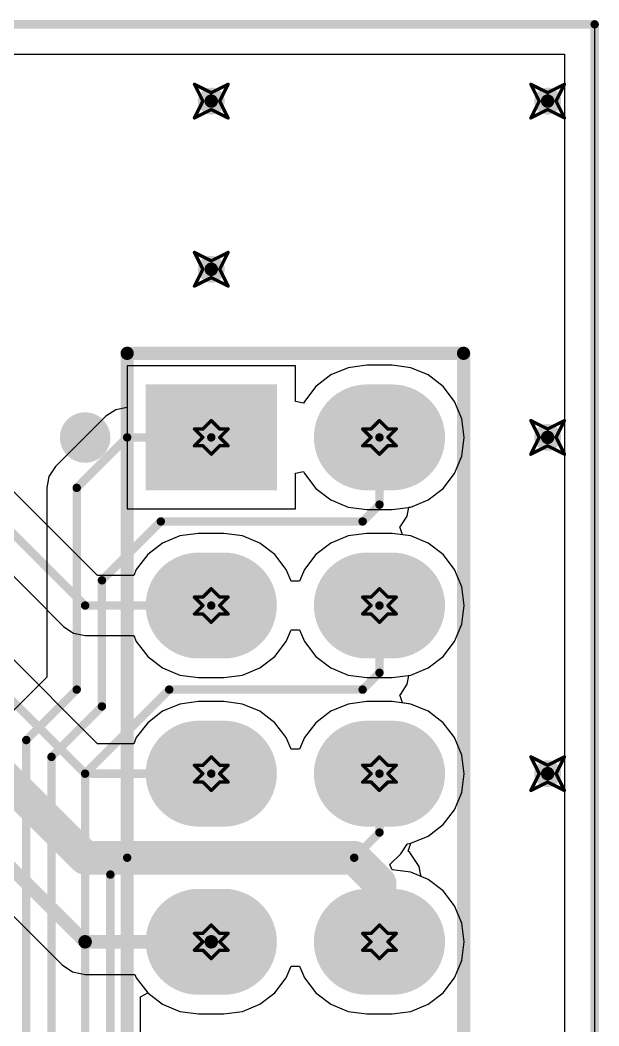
# Model space of a CAD drawing. Header units: millimetres. Extents: x 2.26 to 6.57, y 1.2 to 4.64.
# Drawn here: x 4.895 to 5.239, y 2.853 to 3.451 of the extents above; entities that cross this region are included whole.
import ezdxf

# ---------------------------------------------------------------- set-up
doc = ezdxf.new("R2010")
doc.units = ezdxf.units.MM
doc.header["$MEASUREMENT"] = 0
for name, color, linetype in [('BottomLayer', 5, 'Continuous'), ('BottomSolder', 6, 'Continuous'), ('DrillDrawing', 1, 'Continuous'), ('KeepOutLayer', 6, 'Continuous'), ('Mechanical1', 6, 'Continuous'), ('MultiLayer', 9, 'Continuous'), ('PadHoleLayer', 156, 'Continuous'), ('TopLayer', 1, 'Continuous'), ('TopOverlay', 2, 'Continuous'), ('TopSolder', 216, 'Continuous'), ('ViaHoleLayer', 16, 'Continuous')]:
    doc.layers.add(name, color=color, linetype=linetype)

# ---------------------------------------------------------------- blocks, each defined once
blk = doc.blocks.new('2_19P_57')
at = {"layer": 'BottomLayer', "const_width": 0.055}
for points in [[(0, 0.1075), (0, 0.0925)], [(0.1, 0.1075), (0.1, 0.0925)], [(0.2, 0.1075), (0.2, 0.0925)], [(0.3, 0.1075), (0.3, 0.0925)], [(0.1, 0.0075), (0.1, -0.0075)], [(0.2, 0.0075), (0.2, -0.0075)], [(0.3, 0.0075), (0.3, -0.0075)]]:
    blk.add_lwpolyline(points, dxfattribs=at)
at = {"layer": 'BottomLayer', "const_width": 0.0275}
for points in [[(-0.01375, 0.1075, 1), (0.01375, 0.1075, 1)], [(0.08625, 0.1075, 1), (0.11375, 0.1075, 1)], [(0.18625, 0.1075, 1), (0.21375, 0.1075, 1)], [(0.28625, 0.1075, 1), (0.31375, 0.1075, 1)], [(-0.01375, 0.0925, 1), (0.01375, 0.0925, 1)], [(0.08625, 0.0925, 1), (0.11375, 0.0925, 1)], [(0.18625, 0.0925, 1), (0.21375, 0.0925, 1)], [(0.28625, 0.0925, 1), (0.31375, 0.0925, 1)], [(0.08625, 0.0075, 1), (0.11375, 0.0075, 1)], [(0.18625, 0.0075, 1), (0.21375, 0.0075, 1)], [(0.28625, 0.0075, 1), (0.31375, 0.0075, 1)], [(0.08625, -0.0075, 1), (0.11375, -0.0075, 1)], [(0.18625, -0.0075, 1), (0.21375, -0.0075, 1)], [(0.28625, -0.0075, 1), (0.31375, -0.0075, 1)]]:
    blk.add_lwpolyline(points, format="xyb", close=True, dxfattribs=at)
at = {"layer": 'BottomLayer'}
blk.add_solid([(-0.0275, -0.035), (0.0275, -0.035), (-0.0275, 0.035), (0.0275, 0.035)], dxfattribs=at)
at = {"layer": 'BottomSolder', "const_width": 0.063}
for points in [[(0, 0.1075), (0, 0.0925)], [(0.1, 0.1075), (0.1, 0.0925)], [(0.2, 0.1075), (0.2, 0.0925)], [(0.3, 0.1075), (0.3, 0.0925)], [(0.1, 0.0075), (0.1, -0.0075)], [(0.2, 0.0075), (0.2, -0.0075)], [(0.3, 0.0075), (0.3, -0.0075)]]:
    blk.add_lwpolyline(points, dxfattribs=at)
at = {"layer": 'BottomSolder', "const_width": 0.0315}
for points in [[(-0.01575, 0.1075, 1), (0.01575, 0.1075, 1)], [(0.08425, 0.1075, 1), (0.11575, 0.1075, 1)], [(0.18425, 0.1075, 1), (0.21575, 0.1075, 1)], [(0.28425, 0.1075, 1), (0.31575, 0.1075, 1)], [(-0.01575, 0.0925, 1), (0.01575, 0.0925, 1)], [(0.08425, 0.0925, 1), (0.11575, 0.0925, 1)], [(0.18425, 0.0925, 1), (0.21575, 0.0925, 1)], [(0.28425, 0.0925, 1), (0.31575, 0.0925, 1)], [(0.08425, 0.0075, 1), (0.11575, 0.0075, 1)], [(0.18425, 0.0075, 1), (0.21575, 0.0075, 1)], [(0.28425, 0.0075, 1), (0.31575, 0.0075, 1)], [(0.08425, -0.0075, 1), (0.11575, -0.0075, 1)], [(0.18425, -0.0075, 1), (0.21575, -0.0075, 1)], [(0.28425, -0.0075, 1), (0.31575, -0.0075, 1)]]:
    blk.add_lwpolyline(points, format="xyb", close=True, dxfattribs=at)
at = {"layer": 'BottomSolder'}
blk.add_solid([(-0.0315, -0.039), (0.0315, -0.039), (-0.0315, 0.039), (0.0315, 0.039)], dxfattribs=at)
at = {"layer": 'MultiLayer', "const_width": 0.055}
for points in [[(0, 0.1075), (0, 0.0925)], [(0.1, 0.1075), (0.1, 0.0925)], [(0.2, 0.1075), (0.2, 0.0925)], [(0.3, 0.1075), (0.3, 0.0925)], [(0.1, 0.0075), (0.1, -0.0075)], [(0.2, 0.0075), (0.2, -0.0075)], [(0.3, 0.0075), (0.3, -0.0075)]]:
    blk.add_lwpolyline(points, dxfattribs=at)
at = {"layer": 'MultiLayer', "const_width": 0.0275}
for points in [[(-0.01375, 0.1075, 1), (0.01375, 0.1075, 1)], [(0.08625, 0.1075, 1), (0.11375, 0.1075, 1)], [(0.18625, 0.1075, 1), (0.21375, 0.1075, 1)], [(0.28625, 0.1075, 1), (0.31375, 0.1075, 1)], [(-0.01375, 0.0925, 1), (0.01375, 0.0925, 1)], [(0.08625, 0.0925, 1), (0.11375, 0.0925, 1)], [(0.18625, 0.0925, 1), (0.21375, 0.0925, 1)], [(0.28625, 0.0925, 1), (0.31375, 0.0925, 1)], [(0.08625, 0.0075, 1), (0.11375, 0.0075, 1)], [(0.18625, 0.0075, 1), (0.21375, 0.0075, 1)], [(0.28625, 0.0075, 1), (0.31375, 0.0075, 1)], [(0.08625, -0.0075, 1), (0.11375, -0.0075, 1)], [(0.18625, -0.0075, 1), (0.21375, -0.0075, 1)], [(0.28625, -0.0075, 1), (0.31375, -0.0075, 1)]]:
    blk.add_lwpolyline(points, format="xyb", close=True, dxfattribs=at)
at = {"layer": 'MultiLayer'}
blk.add_solid([(-0.0275, -0.035), (0.0275, -0.035), (-0.0275, 0.035), (0.0275, 0.035)], dxfattribs=at)
at = {"layer": 'PadHoleLayer', "const_width": 0.02}
for points in [[(-0.01, 0.1, 1), (0.01, 0.1, 1)], [(0.09, 0.1, 1), (0.11, 0.1, 1)], [(0.19, 0.1, 1), (0.21, 0.1, 1)], [(0.29, 0.1, 1), (0.31, 0.1, 1)], [(-0.01, 0, 1), (0.01, 0, 1)], [(0.09, 0, 1), (0.11, 0, 1)], [(0.19, 0, 1), (0.21, 0, 1)], [(0.29, 0, 1), (0.31, 0, 1)]]:
    blk.add_lwpolyline(points, format="xyb", close=True, dxfattribs=at)
at = {"layer": 'TopLayer', "const_width": 0.055}
for points in [[(0, 0.1075), (0, 0.0925)], [(0.1, 0.1075), (0.1, 0.0925)], [(0.2, 0.1075), (0.2, 0.0925)], [(0.3, 0.1075), (0.3, 0.0925)], [(0.1, 0.0075), (0.1, -0.0075)], [(0.2, 0.0075), (0.2, -0.0075)], [(0.3, 0.0075), (0.3, -0.0075)]]:
    blk.add_lwpolyline(points, dxfattribs=at)
at = {"layer": 'TopLayer', "const_width": 0.0275}
for points in [[(-0.01375, 0.1075, 1), (0.01375, 0.1075, 1)], [(0.08625, 0.1075, 1), (0.11375, 0.1075, 1)], [(0.18625, 0.1075, 1), (0.21375, 0.1075, 1)], [(0.28625, 0.1075, 1), (0.31375, 0.1075, 1)], [(-0.01375, 0.0925, 1), (0.01375, 0.0925, 1)], [(0.08625, 0.0925, 1), (0.11375, 0.0925, 1)], [(0.18625, 0.0925, 1), (0.21375, 0.0925, 1)], [(0.28625, 0.0925, 1), (0.31375, 0.0925, 1)], [(0.08625, 0.0075, 1), (0.11375, 0.0075, 1)], [(0.18625, 0.0075, 1), (0.21375, 0.0075, 1)], [(0.28625, 0.0075, 1), (0.31375, 0.0075, 1)], [(0.08625, -0.0075, 1), (0.11375, -0.0075, 1)], [(0.18625, -0.0075, 1), (0.21375, -0.0075, 1)], [(0.28625, -0.0075, 1), (0.31375, -0.0075, 1)]]:
    blk.add_lwpolyline(points, format="xyb", close=True, dxfattribs=at)
at = {"layer": 'TopLayer'}
blk.add_solid([(-0.0275, -0.035), (0.0275, -0.035), (-0.0275, 0.035), (0.0275, 0.035)], dxfattribs=at)
at = {"layer": 'TopOverlay', "const_width": 0.00787}
for points in [[(-0.05, -0.05), (-0.05, 0.15)], [(1.85, 0.15), (-0.05, 0.15)], [(1.85, -0.05), (-0.05, -0.05)]]:
    blk.add_lwpolyline(points, dxfattribs=at)
at = {"layer": 'TopOverlay'}
for points, const_width in [([(-0.05197, 0.15, 1), (-0.04803, 0.15, 1)], 0.00394), ([(-0.05197, 0.15, 1), (-0.04803, 0.15, 1)], 0.00394), ([(-0.05197, -0.05, 1), (-0.04803, -0.05, 1)], 0.00394), ([(-0.05197, -0.05, 1), (-0.04803, -0.05, 1)], 0.00394), ([(0.00758, -0.075, 1), (-0.00742, -0.075, 1)], 0.015), ([(-0.01117, -0.075, 1), (-0.00367, -0.075, 1)], 0.0075), ([(0.00383, -0.075, 1), (0.01133, -0.075, 1)], 0.0075)]:
    blk.add_lwpolyline(points, format="xyb", close=True, dxfattribs=dict(at, const_width=const_width))
at = {"layer": 'TopSolder', "const_width": 0.063}
for points in [[(0, 0.1075), (0, 0.0925)], [(0.1, 0.1075), (0.1, 0.0925)], [(0.2, 0.1075), (0.2, 0.0925)], [(0.3, 0.1075), (0.3, 0.0925)], [(0.1, 0.0075), (0.1, -0.0075)], [(0.2, 0.0075), (0.2, -0.0075)], [(0.3, 0.0075), (0.3, -0.0075)]]:
    blk.add_lwpolyline(points, dxfattribs=at)
at = {"layer": 'TopSolder', "const_width": 0.0315}
for points in [[(-0.01575, 0.1075, 1), (0.01575, 0.1075, 1)], [(0.08425, 0.1075, 1), (0.11575, 0.1075, 1)], [(0.18425, 0.1075, 1), (0.21575, 0.1075, 1)], [(0.28425, 0.1075, 1), (0.31575, 0.1075, 1)], [(-0.01575, 0.0925, 1), (0.01575, 0.0925, 1)], [(0.08425, 0.0925, 1), (0.11575, 0.0925, 1)], [(0.18425, 0.0925, 1), (0.21575, 0.0925, 1)], [(0.28425, 0.0925, 1), (0.31575, 0.0925, 1)], [(0.08425, 0.0075, 1), (0.11575, 0.0075, 1)], [(0.18425, 0.0075, 1), (0.21575, 0.0075, 1)], [(0.28425, 0.0075, 1), (0.31575, 0.0075, 1)], [(0.08425, -0.0075, 1), (0.11575, -0.0075, 1)], [(0.18425, -0.0075, 1), (0.21575, -0.0075, 1)], [(0.28425, -0.0075, 1), (0.31575, -0.0075, 1)]]:
    blk.add_lwpolyline(points, format="xyb", close=True, dxfattribs=at)
at = {"layer": 'TopSolder'}
blk.add_solid([(-0.0315, -0.039), (0.0315, -0.039), (-0.0315, 0.039), (0.0315, 0.039)], dxfattribs=at)

msp = doc.modelspace()

# ---------------------------------------------------------------- linework, layer by layer
at = {"layer": 'BottomLayer'}
for p, q in [((4.6063, 3.43098), (5.21838, 3.43098)), ((5.21838, 3.43098), (5.21838, 1.3622)), ((5.05827, 3.24565), (4.95827, 3.24565)), ((4.95827, 3.24565), (4.95827, 3.22099)), ((5.05827, 3.22442), (5.05827, 3.24565)), ((5.08967, 3.24456), (5.07933, 3.24027)), ((5.10077, 3.24602), (5.08967, 3.24456)), ((5.11577, 3.24602), (5.10077, 3.24602)), ((5.12686, 3.24456), (5.11577, 3.24602)), ((5.1372, 3.24027), (5.12686, 3.24456)), ((5.07933, 3.24027), (5.07046, 3.23346)), ((5.14608, 3.23346), (5.1372, 3.24027)), ((5.07046, 3.23346), (5.06364, 3.22458)), ((5.15289, 3.22458), (5.14608, 3.23346)), ((5.06317, 3.22344), (5.05827, 3.22442)), ((5.06364, 3.22458), (5.06317, 3.22344)), ((5.15717, 3.21424), (5.15289, 3.22458)), ((4.95144, 3.21963), (4.94565, 3.21577)), ((4.95827, 3.22099), (4.95144, 3.21963)), ((4.94565, 3.21577), (4.91565, 3.18577)), ((5.15863, 3.20315), (5.15717, 3.21424)), ((5.15717, 3.19205), (5.15863, 3.20315)), ((5.15289, 3.18172), (5.15717, 3.19205)), ((4.91565, 3.18577), (4.91178, 3.17998)), ((4.91178, 3.17998), (4.91042, 3.17315)), ((5.14608, 3.17284), (5.15289, 3.18172)), ((4.91042, 3.17315), (4.91042, 3.06054)), ((5.1372, 3.16603), (5.14608, 3.17284)), ((5.12686, 3.16174), (5.1372, 3.16603)), ((5.12475, 3.15632), (5.1258, 3.1616)), ((5.1258, 3.1616), (5.12686, 3.16174)), ((5.12088, 3.15053), (5.12475, 3.15632)), ((5.12029, 3.14994), (5.12088, 3.15053)), ((5.1219, 3.14521), (5.12029, 3.14994)), ((5.12088, 3.15053), (5.12088, 3.15053)), ((5.12686, 3.14456), (5.1219, 3.14521)), ((5.1372, 3.14027), (5.12686, 3.14456)), ((5.14608, 3.13346), (5.1372, 3.14027)), ((5.15289, 3.12458), (5.14608, 3.13346)), ((5.15717, 3.11424), (5.15289, 3.12458)), ((5.15863, 3.10315), (5.15717, 3.11424)), ((5.15717, 3.09205), (5.15863, 3.10315)), ((5.15289, 3.08172), (5.15717, 3.09205)), ((5.14608, 3.07284), (5.15289, 3.08172)), ((5.1372, 3.06603), (5.14608, 3.07284)), ((5.12686, 3.06174), (5.1372, 3.06603)), ((4.91042, 3.06054), (4.88565, 3.03577)), ((5.12475, 3.05632), (5.1258, 3.0616)), ((5.1258, 3.0616), (5.12686, 3.06174)), ((5.12088, 3.05053), (5.12475, 3.05632)), ((5.12029, 3.04994), (5.12088, 3.05053)), ((5.1219, 3.04521), (5.12029, 3.04994)), ((5.12088, 3.05053), (5.12088, 3.05053)), ((5.12686, 3.04456), (5.1219, 3.04521)), ((5.1372, 3.04027), (5.12686, 3.04456)), ((5.14608, 3.03346), (5.1372, 3.04027)), ((5.15289, 3.02458), (5.14608, 3.03346)), ((5.15717, 3.01424), (5.15289, 3.02458)), ((5.15863, 3.00315), (5.15717, 3.01424)), ((5.15717, 2.99205), (5.15863, 3.00315)), ((5.15289, 2.98172), (5.15717, 2.99205)), ((5.14608, 2.97284), (5.15289, 2.98172)), ((5.1372, 2.96603), (5.14608, 2.97284)), ((5.12088, 2.95553), (5.12475, 2.96132)), ((5.12475, 2.96132), (5.12478, 2.96147)), ((5.12478, 2.96147), (5.12686, 2.96174)), ((5.12686, 2.96174), (5.1372, 2.96603)), ((5.11448, 2.94913), (5.12088, 2.95553)), ((5.11577, 2.94602), (5.11448, 2.94913)), ((5.12686, 2.94456), (5.11577, 2.94602)), ((5.1372, 2.94027), (5.12686, 2.94456)), ((5.14608, 2.93346), (5.1372, 2.94027)), ((5.15289, 2.92458), (5.14608, 2.93346)), ((5.15717, 2.91424), (5.15289, 2.92458)), ((5.15863, 2.90315), (5.15717, 2.91424)), ((5.15717, 2.89205), (5.15863, 2.90315)), ((5.15289, 2.88172), (5.15717, 2.89205)), ((5.05289, 2.88172), (5.05577, 2.88866)), ((5.05577, 2.88866), (5.06077, 2.88866)), ((5.06077, 2.88866), (5.06364, 2.88172)), ((5.04608, 2.87284), (5.05289, 2.88172)), ((5.06364, 2.88172), (5.07046, 2.87284)), ((5.14608, 2.87284), (5.15289, 2.88172)), ((4.96611, 2.87052), (4.97059, 2.87273)), ((4.97059, 2.87273), (4.97933, 2.86603)), ((5.0372, 2.86603), (5.04608, 2.87284)), ((5.07046, 2.87284), (5.07933, 2.86603)), ((5.1372, 2.86603), (5.14608, 2.87284)), ((4.96611, 2.83578), (4.96611, 2.87052)), ((4.97933, 2.86603), (4.98967, 2.86174)), ((5.02686, 2.86174), (5.0372, 2.86603)), ((5.07933, 2.86603), (5.08967, 2.86174)), ((5.12686, 2.86174), (5.1372, 2.86603)), ((4.98967, 2.86174), (5.00077, 2.86028)), ((5.00077, 2.86028), (5.01577, 2.86028)), ((5.01577, 2.86028), (5.02686, 2.86174)), ((5.08967, 2.86174), (5.10077, 2.86028)), ((5.10077, 2.86028), (5.11577, 2.86028)), ((5.11577, 2.86028), (5.12686, 2.86174))]:
    msp.add_line(p, q, dxfattribs=at)
for points, const_width in [([(5.00427, 3.40315, 1), (5.01227, 3.40315, 1)], 0.008), ([(5.20427, 3.40315, 1), (5.21227, 3.40315, 1)], 0.008), ([(5.00427, 3.30315, 1), (5.01227, 3.30315, 1)], 0.008), ([(5.20427, 3.20315, 1), (5.21227, 3.20315, 1)], 0.008), ([(4.95702, 3.20315, 1), (4.95952, 3.20315, 1)], 0.0025), ([(4.95702, 3.20315, 1), (4.95952, 3.20315, 1)], 0.0025), ([(5.00702, 3.20315, 1), (5.00952, 3.20315, 1)], 0.0025), ([(5.10702, 3.20315, 1), (5.10952, 3.20315, 1)], 0.0025), ([(4.92702, 3.17315, 1), (4.92952, 3.17315, 1)], 0.0025), ([(4.92702, 3.17315, 1), (4.92952, 3.17315, 1)], 0.0025), ([(5.10702, 3.16315, 1), (5.10952, 3.16315, 1)], 0.0025), ([(5.10702, 3.16315, 1), (5.10952, 3.16315, 1)], 0.0025), ([(4.97702, 3.15315, 1), (4.97952, 3.15315, 1)], 0.0025), ([(4.97702, 3.15315, 1), (4.97952, 3.15315, 1)], 0.0025), ([(5.09702, 3.15315, 1), (5.09952, 3.15315, 1)], 0.0025), ([(5.09702, 3.15315, 1), (5.09952, 3.15315, 1)], 0.0025), ([(4.94202, 3.11815, 1), (4.94452, 3.11815, 1)], 0.0025), ([(4.94202, 3.11815, 1), (4.94452, 3.11815, 1)], 0.0025), ([(5.10702, 3.10315, 1), (5.10952, 3.10315, 1)], 0.0025), ([(5.10702, 3.06315, 1), (5.10952, 3.06315, 1)], 0.0025), ([(5.10702, 3.06315, 1), (5.10952, 3.06315, 1)], 0.0025), ([(4.92702, 3.05315, 1), (4.92952, 3.05315, 1)], 0.0025), ([(4.92702, 3.05315, 1), (4.92952, 3.05315, 1)], 0.0025), ([(4.98202, 3.05315, 1), (4.98452, 3.05315, 1)], 0.0025), ([(4.98202, 3.05315, 1), (4.98452, 3.05315, 1)], 0.0025), ([(5.09702, 3.05315, 1), (5.09952, 3.05315, 1)], 0.0025), ([(5.09702, 3.05315, 1), (5.09952, 3.05315, 1)], 0.0025), ([(4.94202, 3.04315, 1), (4.94452, 3.04315, 1)], 0.0025), ([(4.94202, 3.04315, 1), (4.94452, 3.04315, 1)], 0.0025), ([(4.89702, 3.02315, 1), (4.89952, 3.02315, 1)], 0.0025), ([(4.89702, 3.02315, 1), (4.89952, 3.02315, 1)], 0.0025), ([(4.91202, 3.01315, 1), (4.91452, 3.01315, 1)], 0.0025), ([(4.91202, 3.01315, 1), (4.91452, 3.01315, 1)], 0.0025), ([(5.20427, 3.00315, 1), (5.21227, 3.00315, 1)], 0.008), ([(4.93202, 3.00315, 1), (4.93452, 3.00315, 1)], 0.0025), ([(4.93202, 3.00315, 1), (4.93452, 3.00315, 1)], 0.0025), ([(5.10702, 3.00315, 1), (5.10952, 3.00315, 1)], 0.0025), ([(5.10702, 2.96815, 1), (5.10952, 2.96815, 1)], 0.0025), ([(5.10702, 2.96815, 1), (5.10952, 2.96815, 1)], 0.0025), ([(4.95702, 2.95315, 1), (4.95952, 2.95315, 1)], 0.0025), ([(4.95702, 2.95315, 1), (4.95952, 2.95315, 1)], 0.0025), ([(5.09202, 2.95315, 1), (5.09452, 2.95315, 1)], 0.0025), ([(5.09202, 2.95315, 1), (5.09452, 2.95315, 1)], 0.0025), ([(4.94702, 2.94315, 1), (4.94952, 2.94315, 1)], 0.0025), ([(4.94702, 2.94315, 1), (4.94952, 2.94315, 1)], 0.0025)]:
    msp.add_lwpolyline(points, format="xyb", close=True, dxfattribs=dict(at, const_width=const_width))
at = {"layer": 'BottomLayer', "const_width": 0.005}
for points in [[(4.92827, 3.17315), (4.95827, 3.20315)], [(4.95827, 3.20315), (5.00827, 3.20315)], [(5.10827, 3.16315), (5.10827, 3.20315)], [(4.92827, 3.05315), (4.92827, 3.17315)], [(5.09827, 3.15315), (5.10827, 3.16315)], [(4.94327, 3.11815), (4.97827, 3.15315)], [(4.97827, 3.15315), (5.09827, 3.15315)], [(4.94327, 3.04315), (4.94327, 3.11815)], [(5.10827, 3.06315), (5.10827, 3.10315)], [(5.09827, 3.05315), (5.10827, 3.06315)], [(4.89827, 3.02315), (4.92827, 3.05315)], [(4.93327, 3.00315), (4.98327, 3.05315)], [(4.98327, 3.05315), (5.09827, 3.05315)], [(4.91327, 3.01315), (4.94327, 3.04315)], [(4.89827, 2.53315), (4.89827, 3.02315)], [(4.91327, 2.50815), (4.91327, 3.01315)], [(4.93327, 2.50315), (4.93327, 3.00315)], [(5.10827, 2.96815), (5.10827, 3.00315)], [(5.09327, 2.95315), (5.10827, 2.96815)], [(4.94827, 2.94315), (4.95827, 2.95315)], [(4.95827, 2.95315), (5.09327, 2.95315)], [(4.94827, 2.18815), (4.94827, 2.94315)]]:
    msp.add_lwpolyline(points, dxfattribs=at)
at = {"layer": 'DrillDrawing', "const_width": 0.002}
for points in [[(4.99827, 3.41315), (5.00827, 3.40815)], [(4.99827, 3.41315), (5.00327, 3.40315)], [(5.00827, 3.40815), (5.01827, 3.41315)], [(5.01327, 3.40315), (5.01827, 3.41315)], [(5.19827, 3.41315), (5.20827, 3.40815)], [(5.19827, 3.41315), (5.20327, 3.40315)], [(5.20827, 3.40815), (5.21827, 3.41315)], [(5.21327, 3.40315), (5.21827, 3.41315)], [(4.99827, 3.39315), (5.00327, 3.40315)], [(5.01327, 3.40315), (5.01827, 3.39315)], [(5.19827, 3.39315), (5.20327, 3.40315)], [(5.21327, 3.40315), (5.21827, 3.39315)], [(4.99827, 3.39315), (5.00827, 3.39815)], [(5.00827, 3.39815), (5.01827, 3.39315)], [(5.19827, 3.39315), (5.20827, 3.39815)], [(5.20827, 3.39815), (5.21827, 3.39315)], [(4.99827, 3.31315), (5.00827, 3.30815)], [(4.99827, 3.31315), (5.00327, 3.30315)], [(5.00827, 3.30815), (5.01827, 3.31315)], [(5.01327, 3.30315), (5.01827, 3.31315)], [(4.99827, 3.29315), (5.00327, 3.30315)], [(5.01327, 3.30315), (5.01827, 3.29315)], [(4.99827, 3.29315), (5.00827, 3.29815)], [(5.00827, 3.29815), (5.01827, 3.29315)], [(5.00327, 3.20815), (5.00827, 3.21315)], [(5.00827, 3.21315), (5.01327, 3.20815)], [(5.10327, 3.20815), (5.10827, 3.21315)], [(5.10827, 3.21315), (5.11327, 3.20815)], [(5.19827, 3.21315), (5.20827, 3.20815)], [(5.19827, 3.21315), (5.20327, 3.20315)], [(5.20827, 3.20815), (5.21827, 3.21315)], [(5.21327, 3.20315), (5.21827, 3.21315)], [(4.99827, 3.20815), (5.00327, 3.20315)], [(4.99827, 3.20815), (5.00327, 3.20815)], [(5.01327, 3.20815), (5.01827, 3.20815)], [(5.01327, 3.20315), (5.01827, 3.20815)], [(5.09827, 3.20815), (5.10327, 3.20315)], [(5.09827, 3.20815), (5.10327, 3.20815)], [(5.11327, 3.20815), (5.11827, 3.20815)], [(5.11327, 3.20315), (5.11827, 3.20815)], [(4.99827, 3.19815), (5.00327, 3.20315)], [(5.01327, 3.20315), (5.01827, 3.19815)], [(5.09827, 3.19815), (5.10327, 3.20315)], [(5.11327, 3.20315), (5.11827, 3.19815)], [(5.19827, 3.19315), (5.20327, 3.20315)], [(5.21327, 3.20315), (5.21827, 3.19315)], [(4.99827, 3.19815), (5.00327, 3.19815)], [(5.00327, 3.19815), (5.00827, 3.19315)], [(5.00827, 3.19315), (5.01327, 3.19815)], [(5.01327, 3.19815), (5.01827, 3.19815)], [(5.09827, 3.19815), (5.10327, 3.19815)], [(5.10327, 3.19815), (5.10827, 3.19315)], [(5.10827, 3.19315), (5.11327, 3.19815)], [(5.11327, 3.19815), (5.11827, 3.19815)], [(5.19827, 3.19315), (5.20827, 3.19815)], [(5.20827, 3.19815), (5.21827, 3.19315)], [(5.00327, 3.10815), (5.00827, 3.11315)], [(5.00827, 3.11315), (5.01327, 3.10815)], [(5.10327, 3.10815), (5.10827, 3.11315)], [(5.10827, 3.11315), (5.11327, 3.10815)], [(4.99827, 3.10815), (5.00327, 3.10315)], [(4.99827, 3.10815), (5.00327, 3.10815)], [(5.01327, 3.10815), (5.01827, 3.10815)], [(5.01327, 3.10315), (5.01827, 3.10815)], [(5.09827, 3.10815), (5.10327, 3.10315)], [(5.09827, 3.10815), (5.10327, 3.10815)], [(5.11327, 3.10815), (5.11827, 3.10815)], [(5.11327, 3.10315), (5.11827, 3.10815)], [(4.99827, 3.09815), (5.00327, 3.10315)], [(4.99827, 3.09815), (5.00327, 3.09815)], [(5.00327, 3.09815), (5.00827, 3.09315)], [(5.00827, 3.09315), (5.01327, 3.09815)], [(5.01327, 3.10315), (5.01827, 3.09815)], [(5.01327, 3.09815), (5.01827, 3.09815)], [(5.09827, 3.09815), (5.10327, 3.10315)], [(5.09827, 3.09815), (5.10327, 3.09815)], [(5.10327, 3.09815), (5.10827, 3.09315)], [(5.10827, 3.09315), (5.11327, 3.09815)], [(5.11327, 3.10315), (5.11827, 3.09815)], [(5.11327, 3.09815), (5.11827, 3.09815)], [(4.99827, 3.00815), (5.00327, 3.00315)], [(4.99827, 3.00815), (5.00327, 3.00815)], [(5.00327, 3.00815), (5.00827, 3.01315)], [(5.00827, 3.01315), (5.01327, 3.00815)], [(5.01327, 3.00815), (5.01827, 3.00815)], [(5.01327, 3.00315), (5.01827, 3.00815)], [(5.09827, 3.00815), (5.10327, 3.00315)], [(5.09827, 3.00815), (5.10327, 3.00815)], [(5.10327, 3.00815), (5.10827, 3.01315)], [(5.10827, 3.01315), (5.11327, 3.00815)], [(5.11327, 3.00815), (5.11827, 3.00815)], [(5.11327, 3.00315), (5.11827, 3.00815)], [(5.19827, 3.01315), (5.20827, 3.00815)], [(5.19827, 3.01315), (5.20327, 3.00315)], [(5.20827, 3.00815), (5.21827, 3.01315)], [(5.21327, 3.00315), (5.21827, 3.01315)], [(4.99827, 2.99815), (5.00327, 3.00315)], [(5.01327, 3.00315), (5.01827, 2.99815)], [(5.09827, 2.99815), (5.10327, 3.00315)], [(5.11327, 3.00315), (5.11827, 2.99815)], [(5.19827, 2.99315), (5.20327, 3.00315)], [(5.21327, 3.00315), (5.21827, 2.99315)], [(4.99827, 2.99815), (5.00327, 2.99815)], [(5.00327, 2.99815), (5.00827, 2.99315)], [(5.00827, 2.99315), (5.01327, 2.99815)], [(5.01327, 2.99815), (5.01827, 2.99815)], [(5.09827, 2.99815), (5.10327, 2.99815)], [(5.10327, 2.99815), (5.10827, 2.99315)], [(5.10827, 2.99315), (5.11327, 2.99815)], [(5.11327, 2.99815), (5.11827, 2.99815)], [(5.19827, 2.99315), (5.20827, 2.99815)], [(5.20827, 2.99815), (5.21827, 2.99315)], [(5.00327, 2.90815), (5.00827, 2.91315)], [(5.00827, 2.91315), (5.01327, 2.90815)], [(5.10327, 2.90815), (5.10827, 2.91315)], [(5.10827, 2.91315), (5.11327, 2.90815)], [(4.99827, 2.90815), (5.00327, 2.90315)], [(4.99827, 2.90815), (5.00327, 2.90815)], [(5.01327, 2.90815), (5.01827, 2.90815)], [(5.01327, 2.90315), (5.01827, 2.90815)], [(5.09827, 2.90815), (5.10327, 2.90315)], [(5.09827, 2.90815), (5.10327, 2.90815)], [(5.11327, 2.90815), (5.11827, 2.90815)], [(5.11327, 2.90315), (5.11827, 2.90815)], [(4.99827, 2.89815), (5.00327, 2.90315)], [(5.01327, 2.90315), (5.01827, 2.89815)], [(5.09827, 2.89815), (5.10327, 2.90315)], [(5.11327, 2.90315), (5.11827, 2.89815)], [(4.99827, 2.89815), (5.00327, 2.89815)], [(5.00327, 2.89815), (5.00827, 2.89315)], [(5.00827, 2.89315), (5.01327, 2.89815)], [(5.01327, 2.89815), (5.01827, 2.89815)], [(5.09827, 2.89815), (5.10327, 2.89815)], [(5.10327, 2.89815), (5.10827, 2.89315)], [(5.10827, 2.89315), (5.11327, 2.89815)], [(5.11327, 2.89815), (5.11827, 2.89815)]]:
    msp.add_lwpolyline(points, dxfattribs=at)
at = {"layer": 'DrillDrawing', "const_width": 0.001}
for points in [[(4.99777, 3.41315, 1), (4.99877, 3.41315, 1)], [(4.99777, 3.41315, 1), (4.99877, 3.41315, 1)], [(5.01777, 3.41315, 1), (5.01877, 3.41315, 1)], [(5.01777, 3.41315, 1), (5.01877, 3.41315, 1)], [(5.19777, 3.41315, 1), (5.19877, 3.41315, 1)], [(5.19777, 3.41315, 1), (5.19877, 3.41315, 1)], [(5.21777, 3.41315, 1), (5.21877, 3.41315, 1)], [(5.21777, 3.41315, 1), (5.21877, 3.41315, 1)], [(5.00277, 3.40315, 1), (5.00377, 3.40315, 1)], [(5.00277, 3.40315, 1), (5.00377, 3.40315, 1)], [(5.00777, 3.40815, 1), (5.00877, 3.40815, 1)], [(5.00777, 3.40815, 1), (5.00877, 3.40815, 1)], [(5.01277, 3.40315, 1), (5.01377, 3.40315, 1)], [(5.01277, 3.40315, 1), (5.01377, 3.40315, 1)], [(5.20277, 3.40315, 1), (5.20377, 3.40315, 1)], [(5.20277, 3.40315, 1), (5.20377, 3.40315, 1)], [(5.20777, 3.40815, 1), (5.20877, 3.40815, 1)], [(5.20777, 3.40815, 1), (5.20877, 3.40815, 1)], [(5.21277, 3.40315, 1), (5.21377, 3.40315, 1)], [(5.21277, 3.40315, 1), (5.21377, 3.40315, 1)], [(5.00777, 3.39815, 1), (5.00877, 3.39815, 1)], [(5.00777, 3.39815, 1), (5.00877, 3.39815, 1)], [(5.20777, 3.39815, 1), (5.20877, 3.39815, 1)], [(5.20777, 3.39815, 1), (5.20877, 3.39815, 1)], [(4.99777, 3.39315, 1), (4.99877, 3.39315, 1)], [(4.99777, 3.39315, 1), (4.99877, 3.39315, 1)], [(5.01777, 3.39315, 1), (5.01877, 3.39315, 1)], [(5.01777, 3.39315, 1), (5.01877, 3.39315, 1)], [(5.19777, 3.39315, 1), (5.19877, 3.39315, 1)], [(5.19777, 3.39315, 1), (5.19877, 3.39315, 1)], [(5.21777, 3.39315, 1), (5.21877, 3.39315, 1)], [(5.21777, 3.39315, 1), (5.21877, 3.39315, 1)], [(4.99777, 3.31315, 1), (4.99877, 3.31315, 1)], [(4.99777, 3.31315, 1), (4.99877, 3.31315, 1)], [(5.01777, 3.31315, 1), (5.01877, 3.31315, 1)], [(5.01777, 3.31315, 1), (5.01877, 3.31315, 1)], [(5.00777, 3.30815, 1), (5.00877, 3.30815, 1)], [(5.00777, 3.30815, 1), (5.00877, 3.30815, 1)], [(5.00277, 3.30315, 1), (5.00377, 3.30315, 1)], [(5.00277, 3.30315, 1), (5.00377, 3.30315, 1)], [(5.01277, 3.30315, 1), (5.01377, 3.30315, 1)], [(5.01277, 3.30315, 1), (5.01377, 3.30315, 1)], [(5.00777, 3.29815, 1), (5.00877, 3.29815, 1)], [(5.00777, 3.29815, 1), (5.00877, 3.29815, 1)], [(4.99777, 3.29315, 1), (4.99877, 3.29315, 1)], [(4.99777, 3.29315, 1), (4.99877, 3.29315, 1)], [(5.01777, 3.29315, 1), (5.01877, 3.29315, 1)], [(5.01777, 3.29315, 1), (5.01877, 3.29315, 1)], [(5.00777, 3.21315, 1), (5.00877, 3.21315, 1)], [(5.00777, 3.21315, 1), (5.00877, 3.21315, 1)], [(5.10777, 3.21315, 1), (5.10877, 3.21315, 1)], [(5.10777, 3.21315, 1), (5.10877, 3.21315, 1)], [(5.19777, 3.21315, 1), (5.19877, 3.21315, 1)], [(5.19777, 3.21315, 1), (5.19877, 3.21315, 1)], [(5.21777, 3.21315, 1), (5.21877, 3.21315, 1)], [(5.21777, 3.21315, 1), (5.21877, 3.21315, 1)], [(4.99777, 3.20815, 1), (4.99877, 3.20815, 1)], [(4.99777, 3.20815, 1), (4.99877, 3.20815, 1)], [(5.00277, 3.20815, 1), (5.00377, 3.20815, 1)], [(5.00277, 3.20815, 1), (5.00377, 3.20815, 1)], [(5.01277, 3.20815, 1), (5.01377, 3.20815, 1)], [(5.01277, 3.20815, 1), (5.01377, 3.20815, 1)], [(5.01777, 3.20815, 1), (5.01877, 3.20815, 1)], [(5.01777, 3.20815, 1), (5.01877, 3.20815, 1)], [(5.09777, 3.20815, 1), (5.09877, 3.20815, 1)], [(5.09777, 3.20815, 1), (5.09877, 3.20815, 1)], [(5.10277, 3.20815, 1), (5.10377, 3.20815, 1)], [(5.10277, 3.20815, 1), (5.10377, 3.20815, 1)], [(5.11277, 3.20815, 1), (5.11377, 3.20815, 1)], [(5.11277, 3.20815, 1), (5.11377, 3.20815, 1)], [(5.11777, 3.20815, 1), (5.11877, 3.20815, 1)], [(5.11777, 3.20815, 1), (5.11877, 3.20815, 1)], [(5.20777, 3.20815, 1), (5.20877, 3.20815, 1)], [(5.20777, 3.20815, 1), (5.20877, 3.20815, 1)], [(5.00277, 3.20315, 1), (5.00377, 3.20315, 1)], [(5.00277, 3.20315, 1), (5.00377, 3.20315, 1)], [(5.01277, 3.20315, 1), (5.01377, 3.20315, 1)], [(5.01277, 3.20315, 1), (5.01377, 3.20315, 1)], [(5.10277, 3.20315, 1), (5.10377, 3.20315, 1)], [(5.10277, 3.20315, 1), (5.10377, 3.20315, 1)], [(5.11277, 3.20315, 1), (5.11377, 3.20315, 1)], [(5.11277, 3.20315, 1), (5.11377, 3.20315, 1)], [(5.20277, 3.20315, 1), (5.20377, 3.20315, 1)], [(5.20277, 3.20315, 1), (5.20377, 3.20315, 1)], [(5.21277, 3.20315, 1), (5.21377, 3.20315, 1)], [(5.21277, 3.20315, 1), (5.21377, 3.20315, 1)], [(4.99777, 3.19815, 1), (4.99877, 3.19815, 1)], [(4.99777, 3.19815, 1), (4.99877, 3.19815, 1)], [(5.00277, 3.19815, 1), (5.00377, 3.19815, 1)], [(5.00277, 3.19815, 1), (5.00377, 3.19815, 1)], [(5.01277, 3.19815, 1), (5.01377, 3.19815, 1)], [(5.01277, 3.19815, 1), (5.01377, 3.19815, 1)], [(5.01777, 3.19815, 1), (5.01877, 3.19815, 1)], [(5.01777, 3.19815, 1), (5.01877, 3.19815, 1)], [(5.09777, 3.19815, 1), (5.09877, 3.19815, 1)], [(5.09777, 3.19815, 1), (5.09877, 3.19815, 1)], [(5.10277, 3.19815, 1), (5.10377, 3.19815, 1)], [(5.10277, 3.19815, 1), (5.10377, 3.19815, 1)], [(5.11277, 3.19815, 1), (5.11377, 3.19815, 1)], [(5.11277, 3.19815, 1), (5.11377, 3.19815, 1)], [(5.11777, 3.19815, 1), (5.11877, 3.19815, 1)], [(5.11777, 3.19815, 1), (5.11877, 3.19815, 1)], [(5.20777, 3.19815, 1), (5.20877, 3.19815, 1)], [(5.20777, 3.19815, 1), (5.20877, 3.19815, 1)], [(5.00777, 3.19315, 1), (5.00877, 3.19315, 1)], [(5.00777, 3.19315, 1), (5.00877, 3.19315, 1)], [(5.10777, 3.19315, 1), (5.10877, 3.19315, 1)], [(5.10777, 3.19315, 1), (5.10877, 3.19315, 1)], [(5.19777, 3.19315, 1), (5.19877, 3.19315, 1)], [(5.19777, 3.19315, 1), (5.19877, 3.19315, 1)], [(5.21777, 3.19315, 1), (5.21877, 3.19315, 1)], [(5.21777, 3.19315, 1), (5.21877, 3.19315, 1)], [(5.00777, 3.11315, 1), (5.00877, 3.11315, 1)], [(5.00777, 3.11315, 1), (5.00877, 3.11315, 1)], [(5.10777, 3.11315, 1), (5.10877, 3.11315, 1)], [(5.10777, 3.11315, 1), (5.10877, 3.11315, 1)], [(4.99777, 3.10815, 1), (4.99877, 3.10815, 1)], [(4.99777, 3.10815, 1), (4.99877, 3.10815, 1)], [(5.00277, 3.10815, 1), (5.00377, 3.10815, 1)], [(5.00277, 3.10815, 1), (5.00377, 3.10815, 1)], [(5.01277, 3.10815, 1), (5.01377, 3.10815, 1)], [(5.01277, 3.10815, 1), (5.01377, 3.10815, 1)], [(5.01777, 3.10815, 1), (5.01877, 3.10815, 1)], [(5.01777, 3.10815, 1), (5.01877, 3.10815, 1)], [(5.09777, 3.10815, 1), (5.09877, 3.10815, 1)], [(5.09777, 3.10815, 1), (5.09877, 3.10815, 1)], [(5.10277, 3.10815, 1), (5.10377, 3.10815, 1)], [(5.10277, 3.10815, 1), (5.10377, 3.10815, 1)], [(5.11277, 3.10815, 1), (5.11377, 3.10815, 1)], [(5.11277, 3.10815, 1), (5.11377, 3.10815, 1)], [(5.11777, 3.10815, 1), (5.11877, 3.10815, 1)], [(5.11777, 3.10815, 1), (5.11877, 3.10815, 1)], [(4.99777, 3.09815, 1), (4.99877, 3.09815, 1)], [(4.99777, 3.09815, 1), (4.99877, 3.09815, 1)], [(5.00277, 3.10315, 1), (5.00377, 3.10315, 1)], [(5.00277, 3.10315, 1), (5.00377, 3.10315, 1)], [(5.00277, 3.09815, 1), (5.00377, 3.09815, 1)], [(5.00277, 3.09815, 1), (5.00377, 3.09815, 1)], [(5.01277, 3.10315, 1), (5.01377, 3.10315, 1)], [(5.01277, 3.10315, 1), (5.01377, 3.10315, 1)], [(5.01277, 3.09815, 1), (5.01377, 3.09815, 1)], [(5.01277, 3.09815, 1), (5.01377, 3.09815, 1)], [(5.01777, 3.09815, 1), (5.01877, 3.09815, 1)], [(5.01777, 3.09815, 1), (5.01877, 3.09815, 1)], [(5.09777, 3.09815, 1), (5.09877, 3.09815, 1)], [(5.09777, 3.09815, 1), (5.09877, 3.09815, 1)], [(5.10277, 3.10315, 1), (5.10377, 3.10315, 1)], [(5.10277, 3.10315, 1), (5.10377, 3.10315, 1)], [(5.10277, 3.09815, 1), (5.10377, 3.09815, 1)], [(5.10277, 3.09815, 1), (5.10377, 3.09815, 1)], [(5.11277, 3.10315, 1), (5.11377, 3.10315, 1)], [(5.11277, 3.10315, 1), (5.11377, 3.10315, 1)], [(5.11277, 3.09815, 1), (5.11377, 3.09815, 1)], [(5.11277, 3.09815, 1), (5.11377, 3.09815, 1)], [(5.11777, 3.09815, 1), (5.11877, 3.09815, 1)], [(5.11777, 3.09815, 1), (5.11877, 3.09815, 1)], [(5.00777, 3.09315, 1), (5.00877, 3.09315, 1)], [(5.00777, 3.09315, 1), (5.00877, 3.09315, 1)], [(5.10777, 3.09315, 1), (5.10877, 3.09315, 1)], [(5.10777, 3.09315, 1), (5.10877, 3.09315, 1)], [(4.99777, 3.00815, 1), (4.99877, 3.00815, 1)], [(4.99777, 3.00815, 1), (4.99877, 3.00815, 1)], [(5.00277, 3.00815, 1), (5.00377, 3.00815, 1)], [(5.00277, 3.00815, 1), (5.00377, 3.00815, 1)], [(5.00777, 3.01315, 1), (5.00877, 3.01315, 1)], [(5.00777, 3.01315, 1), (5.00877, 3.01315, 1)], [(5.01277, 3.00815, 1), (5.01377, 3.00815, 1)], [(5.01277, 3.00815, 1), (5.01377, 3.00815, 1)], [(5.01777, 3.00815, 1), (5.01877, 3.00815, 1)], [(5.01777, 3.00815, 1), (5.01877, 3.00815, 1)], [(5.09777, 3.00815, 1), (5.09877, 3.00815, 1)], [(5.09777, 3.00815, 1), (5.09877, 3.00815, 1)], [(5.10277, 3.00815, 1), (5.10377, 3.00815, 1)], [(5.10277, 3.00815, 1), (5.10377, 3.00815, 1)], [(5.10777, 3.01315, 1), (5.10877, 3.01315, 1)], [(5.10777, 3.01315, 1), (5.10877, 3.01315, 1)], [(5.11277, 3.00815, 1), (5.11377, 3.00815, 1)], [(5.11277, 3.00815, 1), (5.11377, 3.00815, 1)], [(5.11777, 3.00815, 1), (5.11877, 3.00815, 1)], [(5.11777, 3.00815, 1), (5.11877, 3.00815, 1)], [(5.19777, 3.01315, 1), (5.19877, 3.01315, 1)], [(5.19777, 3.01315, 1), (5.19877, 3.01315, 1)], [(5.20777, 3.00815, 1), (5.20877, 3.00815, 1)], [(5.20777, 3.00815, 1), (5.20877, 3.00815, 1)], [(5.21777, 3.01315, 1), (5.21877, 3.01315, 1)], [(5.21777, 3.01315, 1), (5.21877, 3.01315, 1)], [(5.00277, 3.00315, 1), (5.00377, 3.00315, 1)], [(5.00277, 3.00315, 1), (5.00377, 3.00315, 1)], [(5.01277, 3.00315, 1), (5.01377, 3.00315, 1)], [(5.01277, 3.00315, 1), (5.01377, 3.00315, 1)], [(5.10277, 3.00315, 1), (5.10377, 3.00315, 1)], [(5.10277, 3.00315, 1), (5.10377, 3.00315, 1)], [(5.11277, 3.00315, 1), (5.11377, 3.00315, 1)], [(5.11277, 3.00315, 1), (5.11377, 3.00315, 1)], [(5.20277, 3.00315, 1), (5.20377, 3.00315, 1)], [(5.20277, 3.00315, 1), (5.20377, 3.00315, 1)], [(5.21277, 3.00315, 1), (5.21377, 3.00315, 1)], [(5.21277, 3.00315, 1), (5.21377, 3.00315, 1)], [(4.99777, 2.99815, 1), (4.99877, 2.99815, 1)], [(4.99777, 2.99815, 1), (4.99877, 2.99815, 1)], [(5.00277, 2.99815, 1), (5.00377, 2.99815, 1)], [(5.00277, 2.99815, 1), (5.00377, 2.99815, 1)], [(5.01277, 2.99815, 1), (5.01377, 2.99815, 1)], [(5.01277, 2.99815, 1), (5.01377, 2.99815, 1)], [(5.01777, 2.99815, 1), (5.01877, 2.99815, 1)], [(5.01777, 2.99815, 1), (5.01877, 2.99815, 1)], [(5.09777, 2.99815, 1), (5.09877, 2.99815, 1)], [(5.09777, 2.99815, 1), (5.09877, 2.99815, 1)], [(5.10277, 2.99815, 1), (5.10377, 2.99815, 1)], [(5.10277, 2.99815, 1), (5.10377, 2.99815, 1)], [(5.11277, 2.99815, 1), (5.11377, 2.99815, 1)], [(5.11277, 2.99815, 1), (5.11377, 2.99815, 1)], [(5.11777, 2.99815, 1), (5.11877, 2.99815, 1)], [(5.11777, 2.99815, 1), (5.11877, 2.99815, 1)], [(5.20777, 2.99815, 1), (5.20877, 2.99815, 1)], [(5.20777, 2.99815, 1), (5.20877, 2.99815, 1)], [(5.00777, 2.99315, 1), (5.00877, 2.99315, 1)], [(5.00777, 2.99315, 1), (5.00877, 2.99315, 1)], [(5.10777, 2.99315, 1), (5.10877, 2.99315, 1)], [(5.10777, 2.99315, 1), (5.10877, 2.99315, 1)], [(5.19777, 2.99315, 1), (5.19877, 2.99315, 1)], [(5.19777, 2.99315, 1), (5.19877, 2.99315, 1)], [(5.21777, 2.99315, 1), (5.21877, 2.99315, 1)], [(5.21777, 2.99315, 1), (5.21877, 2.99315, 1)], [(5.00777, 2.91315, 1), (5.00877, 2.91315, 1)], [(5.00777, 2.91315, 1), (5.00877, 2.91315, 1)], [(5.10777, 2.91315, 1), (5.10877, 2.91315, 1)], [(5.10777, 2.91315, 1), (5.10877, 2.91315, 1)], [(4.99777, 2.90815, 1), (4.99877, 2.90815, 1)], [(4.99777, 2.90815, 1), (4.99877, 2.90815, 1)], [(5.00277, 2.90815, 1), (5.00377, 2.90815, 1)], [(5.00277, 2.90815, 1), (5.00377, 2.90815, 1)], [(5.01277, 2.90815, 1), (5.01377, 2.90815, 1)], [(5.01277, 2.90815, 1), (5.01377, 2.90815, 1)], [(5.01777, 2.90815, 1), (5.01877, 2.90815, 1)], [(5.01777, 2.90815, 1), (5.01877, 2.90815, 1)], [(5.09777, 2.90815, 1), (5.09877, 2.90815, 1)], [(5.09777, 2.90815, 1), (5.09877, 2.90815, 1)], [(5.10277, 2.90815, 1), (5.10377, 2.90815, 1)], [(5.10277, 2.90815, 1), (5.10377, 2.90815, 1)], [(5.11277, 2.90815, 1), (5.11377, 2.90815, 1)], [(5.11277, 2.90815, 1), (5.11377, 2.90815, 1)], [(5.11777, 2.90815, 1), (5.11877, 2.90815, 1)], [(5.11777, 2.90815, 1), (5.11877, 2.90815, 1)], [(5.00277, 2.90315, 1), (5.00377, 2.90315, 1)], [(5.00277, 2.90315, 1), (5.00377, 2.90315, 1)], [(5.01277, 2.90315, 1), (5.01377, 2.90315, 1)], [(5.01277, 2.90315, 1), (5.01377, 2.90315, 1)], [(5.10277, 2.90315, 1), (5.10377, 2.90315, 1)], [(5.10277, 2.90315, 1), (5.10377, 2.90315, 1)], [(5.11277, 2.90315, 1), (5.11377, 2.90315, 1)], [(5.11277, 2.90315, 1), (5.11377, 2.90315, 1)], [(4.99777, 2.89815, 1), (4.99877, 2.89815, 1)], [(4.99777, 2.89815, 1), (4.99877, 2.89815, 1)], [(5.00277, 2.89815, 1), (5.00377, 2.89815, 1)], [(5.00277, 2.89815, 1), (5.00377, 2.89815, 1)], [(5.01277, 2.89815, 1), (5.01377, 2.89815, 1)], [(5.01277, 2.89815, 1), (5.01377, 2.89815, 1)], [(5.01777, 2.89815, 1), (5.01877, 2.89815, 1)], [(5.01777, 2.89815, 1), (5.01877, 2.89815, 1)], [(5.09777, 2.89815, 1), (5.09877, 2.89815, 1)], [(5.09777, 2.89815, 1), (5.09877, 2.89815, 1)], [(5.10277, 2.89815, 1), (5.10377, 2.89815, 1)], [(5.10277, 2.89815, 1), (5.10377, 2.89815, 1)], [(5.11277, 2.89815, 1), (5.11377, 2.89815, 1)], [(5.11277, 2.89815, 1), (5.11377, 2.89815, 1)], [(5.11777, 2.89815, 1), (5.11877, 2.89815, 1)], [(5.11777, 2.89815, 1), (5.11877, 2.89815, 1)], [(5.00777, 2.89315, 1), (5.00877, 2.89315, 1)], [(5.00777, 2.89315, 1), (5.00877, 2.89315, 1)], [(5.10777, 2.89315, 1), (5.10877, 2.89315, 1)], [(5.10777, 2.89315, 1), (5.10877, 2.89315, 1)]]:
    msp.add_lwpolyline(points, format="xyb", close=True, dxfattribs=at)
at = {"layer": 'KeepOutLayer', "const_width": 0.005}
for points in [[(4.6063, 3.44882), (5.23622, 3.44882)], [(5.23622, 1.3622), (5.23622, 3.44882)]]:
    msp.add_lwpolyline(points, dxfattribs=at)
at = {"layer": 'KeepOutLayer', "const_width": 0.0025}
msp.add_lwpolyline([(5.23497, 3.44882, 1), (5.23747, 3.44882, 1)], format="xyb", close=True, dxfattribs=at)
msp.add_lwpolyline([(5.23497, 3.44882, 1), (5.23747, 3.44882, 1)], format="xyb", close=True, dxfattribs=at)
at = {"layer": 'Mechanical1'}
msp.add_line((5.23622, 1.3622), (5.23622, 3.44882), dxfattribs=at)
at = {"layer": 'Mechanical1', "const_width": 0.005}
msp.add_lwpolyline([(4.6063, 3.44882), (5.23622, 3.44882)], dxfattribs=at)
at = {"layer": 'Mechanical1', "const_width": 0.0025}
msp.add_lwpolyline([(5.23497, 3.44882, 1), (5.23747, 3.44882, 1)], format="xyb", close=True, dxfattribs=at)
at = {"layer": 'MultiLayer', "const_width": 0.008}
for points in [[(5.00427, 3.40315, 1), (5.01227, 3.40315, 1)], [(5.20427, 3.40315, 1), (5.21227, 3.40315, 1)], [(5.00427, 3.30315, 1), (5.01227, 3.30315, 1)], [(5.20427, 3.20315, 1), (5.21227, 3.20315, 1)], [(5.20427, 3.00315, 1), (5.21227, 3.00315, 1)]]:
    msp.add_lwpolyline(points, format="xyb", close=True, dxfattribs=at)
at = {"layer": 'TopLayer'}
for p, q in [((4.6063, 3.43098), (5.21838, 3.43098)), ((5.21838, 3.43098), (5.21838, 1.3622)), ((5.05827, 3.24565), (4.95827, 3.24565)), ((4.95827, 3.24565), (4.95827, 3.16065)), ((5.05827, 3.22442), (5.05827, 3.24565)), ((5.08967, 3.24456), (5.07933, 3.24027)), ((5.10077, 3.24602), (5.08967, 3.24456)), ((5.11577, 3.24602), (5.10077, 3.24602)), ((5.12686, 3.24456), (5.11577, 3.24602)), ((5.1372, 3.24027), (5.12686, 3.24456)), ((5.07933, 3.24027), (5.07046, 3.23346)), ((5.14608, 3.23346), (5.1372, 3.24027)), ((5.07046, 3.23346), (5.06364, 3.22458)), ((5.15289, 3.22458), (5.14608, 3.23346)), ((5.06317, 3.22344), (5.05827, 3.22442)), ((5.06364, 3.22458), (5.06317, 3.22344)), ((5.15717, 3.21424), (5.15289, 3.22458)), ((5.15863, 3.20315), (5.15717, 3.21424)), ((5.15717, 3.19205), (5.15863, 3.20315)), ((5.15289, 3.18172), (5.15717, 3.19205)), ((5.05827, 3.18188), (5.06317, 3.18286)), ((5.06317, 3.18286), (5.06364, 3.18172)), ((5.05827, 3.16065), (5.05827, 3.18188)), ((5.06364, 3.18172), (5.07046, 3.17284)), ((5.14608, 3.17284), (5.15289, 3.18172)), ((4.94066, 3.12099), (4.88588, 3.17577)), ((5.07046, 3.17284), (5.07933, 3.16603)), ((5.1372, 3.16603), (5.14608, 3.17284)), ((5.07933, 3.16603), (5.08967, 3.16174)), ((5.12686, 3.16174), (5.1372, 3.16603)), ((4.95827, 3.16065), (5.05827, 3.16065)), ((5.08967, 3.16174), (5.10077, 3.16028)), ((5.10077, 3.16028), (5.11577, 3.16028)), ((5.11577, 3.16028), (5.12686, 3.16174)), ((4.86588, 3.14531), (4.92065, 3.09053)), ((4.98967, 3.14456), (4.97933, 3.14027)), ((5.00077, 3.14602), (4.98967, 3.14456)), ((5.01577, 3.14602), (5.00077, 3.14602)), ((5.02686, 3.14456), (5.01577, 3.14602)), ((5.0372, 3.14027), (5.02686, 3.14456)), ((5.08967, 3.14456), (5.07933, 3.14027)), ((5.10077, 3.14602), (5.08967, 3.14456)), ((5.11577, 3.14602), (5.10077, 3.14602)), ((5.12686, 3.14456), (5.11577, 3.14602)), ((5.1372, 3.14027), (5.12686, 3.14456)), ((4.97933, 3.14027), (4.97046, 3.13346)), ((5.04608, 3.13346), (5.0372, 3.14027)), ((5.07933, 3.14027), (5.07046, 3.13346)), ((5.14608, 3.13346), (5.1372, 3.14027)), ((4.97046, 3.13346), (4.96364, 3.12458)), ((5.05289, 3.12458), (5.04608, 3.13346)), ((5.07046, 3.13346), (5.06364, 3.12458)), ((5.15289, 3.12458), (5.14608, 3.13346)), ((4.96364, 3.12458), (4.96216, 3.12099)), ((5.05577, 3.11764), (5.05289, 3.12458)), ((5.06364, 3.12458), (5.06077, 3.11764)), ((5.15717, 3.11424), (5.15289, 3.12458)), ((4.96216, 3.12099), (4.94066, 3.12099)), ((5.06077, 3.11764), (5.05577, 3.11764)), ((5.15863, 3.10315), (5.15717, 3.11424)), ((5.15717, 3.09205), (5.15863, 3.10315)), ((4.92065, 3.09053), (4.92644, 3.08666)), ((4.92644, 3.08666), (4.93327, 3.08531)), ((5.05289, 3.08172), (5.05577, 3.08866)), ((5.05577, 3.08866), (5.06077, 3.08866)), ((5.06077, 3.08866), (5.06364, 3.08172)), ((5.15289, 3.08172), (5.15717, 3.09205)), ((4.93327, 3.08531), (4.96216, 3.08531)), ((4.96216, 3.08531), (4.96364, 3.08172)), ((4.96364, 3.08172), (4.97046, 3.07284)), ((5.04608, 3.07284), (5.05289, 3.08172)), ((5.06364, 3.08172), (5.07046, 3.07284)), ((5.14608, 3.07284), (5.15289, 3.08172)), ((4.94066, 3.02099), (4.88588, 3.07577)), ((4.97046, 3.07284), (4.97933, 3.06603)), ((5.0372, 3.06603), (5.04608, 3.07284)), ((5.07046, 3.07284), (5.07933, 3.06603)), ((5.1372, 3.06603), (5.14608, 3.07284)), ((4.97933, 3.06603), (4.98967, 3.06174)), ((5.02686, 3.06174), (5.0372, 3.06603)), ((5.07933, 3.06603), (5.08967, 3.06174)), ((5.12686, 3.06174), (5.1372, 3.06603)), ((4.98967, 3.06174), (5.00077, 3.06028)), ((5.00077, 3.06028), (5.01577, 3.06028)), ((5.01577, 3.06028), (5.02686, 3.06174)), ((5.08967, 3.06174), (5.10077, 3.06028)), ((5.10077, 3.06028), (5.11577, 3.06028)), ((5.11577, 3.06028), (5.12686, 3.06174)), ((5.00077, 3.04602), (4.98967, 3.04456)), ((5.01577, 3.04602), (5.00077, 3.04602)), ((5.02686, 3.04456), (5.01577, 3.04602)), ((5.10077, 3.04602), (5.08967, 3.04456)), ((5.11577, 3.04602), (5.10077, 3.04602)), ((5.12686, 3.04456), (5.11577, 3.04602)), ((4.97933, 3.04027), (4.97046, 3.03346)), ((4.98967, 3.04456), (4.97933, 3.04027)), ((5.0372, 3.04027), (5.02686, 3.04456)), ((5.04608, 3.03346), (5.0372, 3.04027)), ((5.07933, 3.04027), (5.07046, 3.03346)), ((5.08967, 3.04456), (5.07933, 3.04027)), ((5.1372, 3.04027), (5.12686, 3.04456)), ((5.14608, 3.03346), (5.1372, 3.04027)), ((4.97046, 3.03346), (4.96364, 3.02458)), ((5.05289, 3.02458), (5.04608, 3.03346)), ((5.07046, 3.03346), (5.06364, 3.02458)), ((5.15289, 3.02458), (5.14608, 3.03346)), ((4.96216, 3.02099), (4.94066, 3.02099)), ((4.96364, 3.02458), (4.96216, 3.02099)), ((5.05577, 3.01764), (5.05289, 3.02458)), ((5.06364, 3.02458), (5.06077, 3.01764)), ((5.15717, 3.01424), (5.15289, 3.02458)), ((5.06077, 3.01764), (5.05577, 3.01764)), ((5.15863, 3.00315), (5.15717, 3.01424)), ((5.15717, 2.99205), (5.15863, 3.00315)), ((5.15289, 2.98172), (5.15717, 2.99205)), ((5.14608, 2.97284), (5.15289, 2.98172)), ((5.1372, 2.96603), (5.14608, 2.97284)), ((5.12531, 2.95716), (5.12686, 2.96174)), ((5.12686, 2.96174), (5.1372, 2.96603)), ((5.12629, 2.95617), (5.12531, 2.95716)), ((5.13182, 2.9479), (5.12629, 2.95617)), ((4.86524, 2.94378), (4.91957, 2.88945)), ((5.13248, 2.94456), (5.13182, 2.9479)), ((5.13299, 2.94202), (5.13248, 2.94456)), ((5.1372, 2.94027), (5.13299, 2.94202)), ((5.14608, 2.93346), (5.1372, 2.94027)), ((5.15289, 2.92458), (5.14608, 2.93346)), ((5.15717, 2.91424), (5.15289, 2.92458)), ((5.15863, 2.90315), (5.15717, 2.91424)), ((5.15717, 2.89205), (5.15863, 2.90315)), ((4.91957, 2.88945), (4.92585, 2.88525)), ((5.15289, 2.88172), (5.15717, 2.89205)), ((4.92585, 2.88525), (4.93327, 2.88378)), ((4.93327, 2.88378), (4.96279, 2.88378)), ((4.96279, 2.88378), (4.96364, 2.88172)), ((5.05289, 2.88172), (5.05577, 2.88866)), ((5.05577, 2.88866), (5.06077, 2.88866)), ((5.06077, 2.88866), (5.06364, 2.88172)), ((4.96364, 2.88172), (4.97046, 2.87284)), ((5.04608, 2.87284), (5.05289, 2.88172)), ((5.06364, 2.88172), (5.07046, 2.87284)), ((5.14608, 2.87284), (5.15289, 2.88172)), ((4.97046, 2.87284), (4.97933, 2.86603)), ((5.0372, 2.86603), (5.04608, 2.87284)), ((5.07046, 2.87284), (5.07933, 2.86603)), ((5.1372, 2.86603), (5.14608, 2.87284)), ((4.97933, 2.86603), (4.98967, 2.86174)), ((5.02686, 2.86174), (5.0372, 2.86603)), ((5.07933, 2.86603), (5.08967, 2.86174)), ((5.12686, 2.86174), (5.1372, 2.86603)), ((4.98967, 2.86174), (5.00077, 2.86028)), ((5.00077, 2.86028), (5.01577, 2.86028)), ((5.01577, 2.86028), (5.02686, 2.86174)), ((5.08967, 2.86174), (5.10077, 2.86028)), ((5.10077, 2.86028), (5.11577, 2.86028)), ((5.11577, 2.86028), (5.12686, 2.86174))]:
    msp.add_line(p, q, dxfattribs=at)
for points, const_width in [([(5.00427, 3.40315, 1), (5.01227, 3.40315, 1)], 0.008), ([(5.20427, 3.40315, 1), (5.21227, 3.40315, 1)], 0.008), ([(5.00427, 3.30315, 1), (5.01227, 3.30315, 1)], 0.008), ([(5.20427, 3.20315, 1), (5.21227, 3.20315, 1)], 0.008), ([(4.93202, 3.10315, 1), (4.93452, 3.10315, 1)], 0.0025), ([(4.93202, 3.10315, 1), (4.93452, 3.10315, 1)], 0.0025), ([(5.00702, 3.10315, 1), (5.00952, 3.10315, 1)], 0.0025), ([(5.20427, 3.00315, 1), (5.21227, 3.00315, 1)], 0.008), ([(4.93202, 3.00315, 1), (4.93452, 3.00315, 1)], 0.0025), ([(4.93202, 3.00315, 1), (4.93452, 3.00315, 1)], 0.0025), ([(5.00702, 3.00315, 1), (5.00952, 3.00315, 1)], 0.0025), ([(4.92827, 2.95315, 1), (4.93827, 2.95315, 1)], 0.01), ([(4.92827, 2.95315, 1), (4.93827, 2.95315, 1)], 0.01), ([(5.08827, 2.95315, 1), (5.09827, 2.95315, 1)], 0.01), ([(5.08827, 2.95315, 1), (5.09827, 2.95315, 1)], 0.01), ([(5.10327, 2.93815, 1), (5.11327, 2.93815, 1)], 0.01), ([(5.10327, 2.93815, 1), (5.11327, 2.93815, 1)], 0.01), ([(5.10327, 2.90315, 1), (5.11327, 2.90315, 1)], 0.01), ([(4.93127, 2.90315, 1), (4.93527, 2.90315, 1)], 0.004), ([(4.93127, 2.90315, 1), (4.93527, 2.90315, 1)], 0.004), ([(5.00627, 2.90315, 1), (5.01027, 2.90315, 1)], 0.004)]:
    msp.add_lwpolyline(points, format="xyb", close=True, dxfattribs=dict(at, const_width=const_width))
for points, const_width in [([(4.87327, 3.16315), (4.93327, 3.10315)], 0.005), ([(4.93327, 3.10315), (5.00827, 3.10315)], 0.005), ([(4.87327, 3.06315), (4.93327, 3.00315)], 0.005), ([(4.87577, 3.01065), (4.93327, 2.95315)], 0.02), ([(4.93327, 3.00315), (5.00827, 3.00315)], 0.005), ([(4.87327, 2.96315), (4.93327, 2.90315)], 0.008), ([(4.93327, 2.95315), (5.09327, 2.95315)], 0.02), ([(5.09327, 2.95315), (5.10827, 2.93815)], 0.02), ([(5.10827, 2.90315), (5.10827, 2.93815)], 0.02), ([(4.93327, 2.90315), (5.00827, 2.90315)], 0.008)]:
    msp.add_lwpolyline(points, dxfattribs=dict(at, const_width=const_width))
at = {"layer": 'ViaHoleLayer', "const_width": 0.004}
for points in [[(5.00627, 3.40315, 1), (5.01027, 3.40315, 1)], [(5.20627, 3.40315, 1), (5.21027, 3.40315, 1)], [(5.00627, 3.30315, 1), (5.01027, 3.30315, 1)], [(5.20627, 3.20315, 1), (5.21027, 3.20315, 1)], [(5.20627, 3.00315, 1), (5.21027, 3.00315, 1)]]:
    msp.add_lwpolyline(points, format="xyb", close=True, dxfattribs=at)

# ---------------------------------------------------------------- block references
at = {"rotation": 270}
msp.add_blockref('2_19P_57', (5.00827, 3.20315), dxfattribs=at)

doc.saveas('drawing.dxf')
